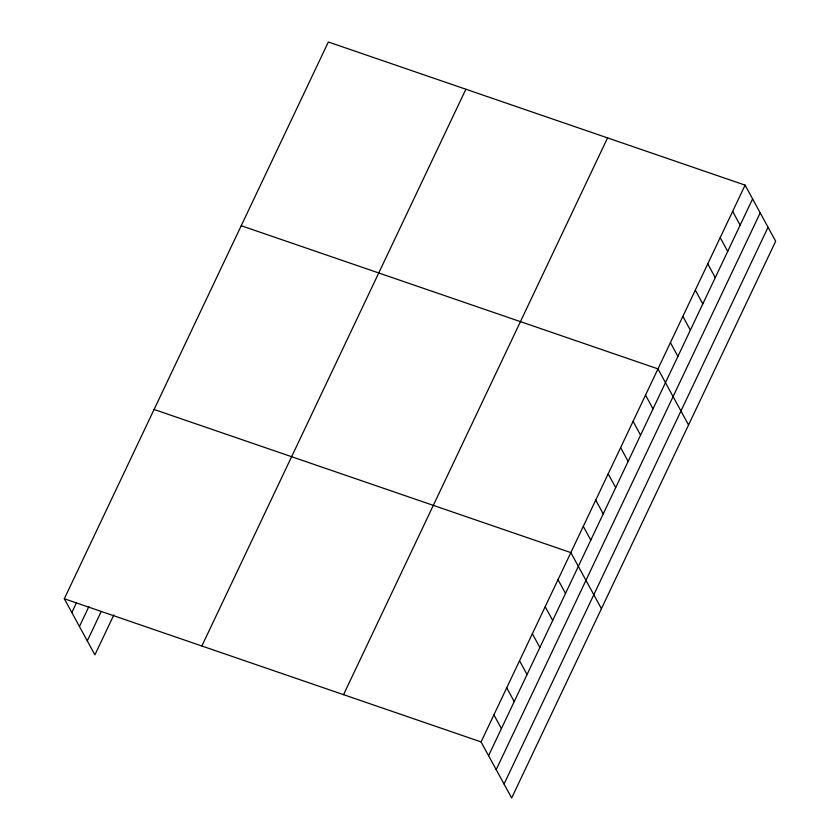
<?xml version="1.0" encoding="UTF-8"?>
<svg xmlns="http://www.w3.org/2000/svg" width="840" height="840" viewBox="0 0 840 840"><rect width="100%" height="100%" fill="white"/><g stroke="black" fill="none" stroke-linecap="round" stroke-linejoin="round"><path stroke-width="1.26" d="M64.323 598.763L328.346 42L745.091 185.136L775.677 241.238L511.655 798L481.068 741.909L64.323 598.763L94.91 654.864L113.862 614.88M71.831 612.528L76.293 603.13M79.443 626.504L88.924 606.512M87.297 640.889L101.231 611.499M201.852 646.002L465.875 89.239M343.55 694.67L607.562 137.907M481.068 741.909L745.091 185.136M488.576 755.675L752.598 198.902M496.188 769.639L760.211 212.877M504.042 784.035L768.065 227.262M241.216 225.729L657.962 368.876L688.548 424.967M154.088 409.469L570.843 552.605L601.419 608.696M732.648 211.386L740.155 225.152M720.195 237.636L727.702 251.402M707.752 263.886L715.26 277.651M695.31 290.125L702.807 303.891M682.857 316.375L690.365 330.141M670.415 342.626L677.922 356.391M645.519 395.126L653.026 408.881M633.077 421.365L640.574 435.131M620.624 447.615L628.131 461.381M608.181 473.865L615.688 487.631M595.728 500.115L603.236 513.881M583.286 526.355L590.793 540.12M558.012 579.653L565.52 593.418M545.192 606.69L552.699 620.456M532.371 633.738L539.868 647.504M519.54 660.775L527.048 674.541M506.719 687.824L514.227 701.589M493.899 714.861L501.396 728.626"/></g></svg>
